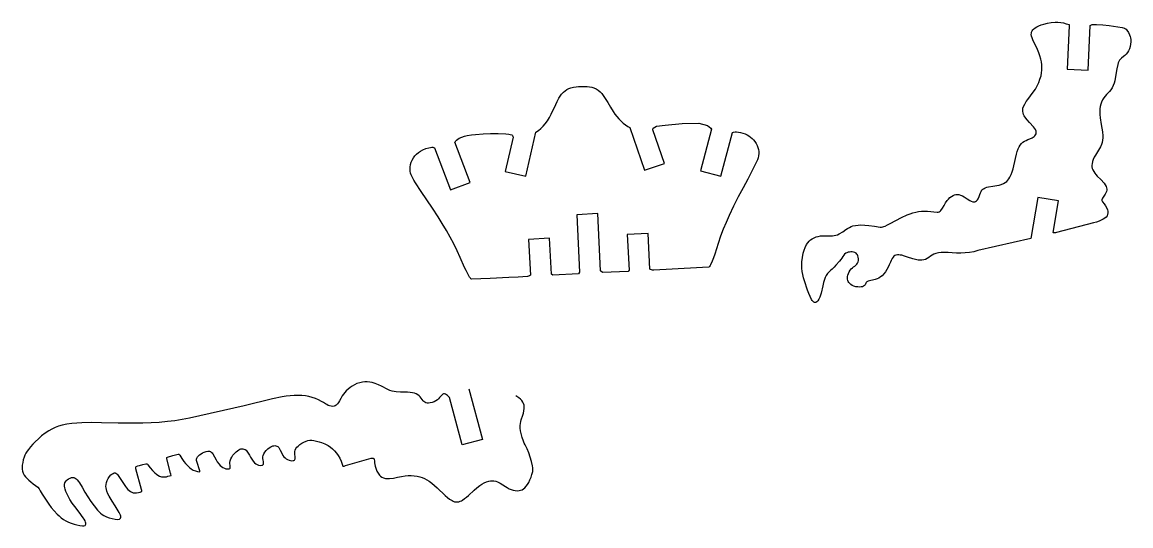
# Model space of a CAD drawing. Extents: x -7969574682030 to 12623199112121, y -20326424137810 to 266349656341.
# Drawn here: x 102.73 to 131.25, y 31.61 to 44.58 of the extents above; entities that cross this region are included whole.
import ezdxf

# ---------------------------------------------------------------- set-up
doc = ezdxf.new("R2010")
doc.units = 0

msp = doc.modelspace()

# ---------------------------------------------------------------- linework, layer by layer
at = {"layer": '5'}
for p, q in [((128.881618, 44.478767), (128.945498, 44.50418)), ((128.945498, 44.50418), (129.010829, 44.525587)), ((129.010829, 44.525587), (129.106408, 44.550086)), ((129.106408, 44.550086), (129.203622, 44.566969)), ((129.203622, 44.566969), (129.301864, 44.576132)), ((129.301864, 44.576132), (129.37568, 44.576323)), ((129.37568, 44.576323), (129.449202, 44.569748)), ((129.449202, 44.569748), (129.521812, 44.556462)), ((129.521812, 44.556462), (129.592899, 44.536578)), ((129.592899, 44.536578), (129.63152, 44.524251)), ((129.63152, 44.524251), (129.662949, 44.515343)), ((129.63152, 44.524251), (129.63152, 44.524251)), ((129.662949, 44.515343), (129.668543, 44.483992)), ((130.210716, 44.490005), (130.225714, 44.50274)), ((130.225714, 44.50274), (130.260662, 44.514595)), ((130.260662, 44.514595), (130.297226, 44.519595)), ((130.297226, 44.519595), (130.368737, 44.518565)), ((130.368737, 44.518565), (130.53401, 44.504431)), ((130.53401, 44.504431), (130.699089, 44.488197)), ((128.691927, 44.261228), (128.693732, 44.291947)), ((128.699345, 44.214605), (128.691927, 44.261228)), ((128.693732, 44.291947), (128.701, 44.321849)), ((128.711766, 44.169059), (128.699345, 44.214605)), ((128.701, 44.321849), (128.713496, 44.349969)), ((128.713496, 44.349969), (128.730818, 44.375403)), ((128.730818, 44.375403), (128.752407, 44.397331)), ((128.752407, 44.397331), (128.792847, 44.428507)), ((128.792847, 44.428507), (128.836046, 44.455733)), ((128.836046, 44.455733), (128.881618, 44.478767)), ((129.668543, 44.483992), (129.613252, 43.367579)), ((130.15381, 43.340797), (130.210716, 44.490005)), ((130.699089, 44.488197), (130.80975, 44.474721)), ((130.80975, 44.474721), (130.919907, 44.45761)), ((130.919907, 44.45761), (131.029442, 44.436883)), ((131.029442, 44.436883), (131.091436, 44.418205)), ((131.091436, 44.418205), (131.11442, 44.406846)), ((131.11442, 44.406846), (131.135268, 44.391924)), ((131.135268, 44.391924), (131.153431, 44.37383)), ((131.153431, 44.37383), (131.189534, 44.313636)), ((131.189534, 44.313636), (131.220269, 44.250532)), ((131.220269, 44.250532), (131.235294, 44.210638)), ((131.235294, 44.210638), (131.246044, 44.169387)), ((128.729043, 44.125124), (128.711766, 44.169059)), ((128.849275, 43.872724), (128.729043, 44.125124)), ((131.233739, 43.948132), (131.215084, 43.890846)), ((131.246258, 44.007064), (131.233739, 43.948132)), ((131.246044, 44.169387), (131.252402, 44.127234)), ((131.252502, 44.066987), (131.246258, 44.007064)), ((131.252402, 44.127234), (131.252502, 44.066987)), ((128.88537, 43.790741), (128.849275, 43.872724)), ((128.915756, 43.706475), (128.88537, 43.790741)), ((128.940291, 43.620323), (128.915756, 43.706475)), ((131.01043, 43.648372), (130.984235, 43.626078)), ((131.062545, 43.688545), (131.01043, 43.648372)), ((131.099797, 43.720487), (131.062545, 43.688545)), ((131.133751, 43.755915), (131.099797, 43.720487)), ((131.164082, 43.79449), (131.133751, 43.755915)), ((131.1905, 43.835842), (131.164082, 43.79449)), ((131.215084, 43.890846), (131.1905, 43.835842)), ((128.954379, 43.550858), (128.940291, 43.620323)), ((128.962985, 43.480503), (128.954379, 43.550858)), ((128.966058, 43.40969), (128.962985, 43.480503)), ((128.963578, 43.338854), (128.966058, 43.40969)), ((129.613252, 43.367579), (130.15381, 43.340797)), ((130.894121, 43.372315), (130.853808, 43.12828)), ((130.914567, 43.48651), (130.894121, 43.372315)), ((130.92534, 43.526379), (130.914567, 43.48651)), ((130.940898, 43.564635), (130.92534, 43.526379)), ((130.961009, 43.600705), (130.940898, 43.564635)), ((130.984235, 43.626078), (130.961009, 43.600705)), ((128.882593, 43.021178), (128.915797, 43.108851)), ((128.915797, 43.108851), (128.942054, 43.198848)), ((128.942054, 43.198848), (128.95556, 43.268429)), ((128.95556, 43.268429), (128.963578, 43.338854)), ((130.853808, 43.12828), (130.839769, 43.065075)), ((116.653399, 42.772736), (116.697054, 42.809612)), ((116.697054, 42.809612), (116.744816, 42.840986)), ((116.744816, 42.840986), (116.795997, 42.866404)), ((116.795997, 42.866404), (116.849857, 42.8855)), ((116.849857, 42.8855), (116.914652, 42.89994)), ((116.914652, 42.89994), (116.980224, 42.9103)), ((116.980224, 42.9103), (117.046315, 42.91654)), ((117.046315, 42.91654), (117.15811, 42.922011)), ((117.15811, 42.922011), (117.270034, 42.920808)), ((117.270034, 42.920808), (117.328016, 42.914824)), ((117.328016, 42.914824), (117.385048, 42.902778)), ((117.385048, 42.902778), (117.440498, 42.884805)), ((117.440498, 42.884805), (117.493753, 42.861104)), ((117.493753, 42.861104), (117.547879, 42.825972)), ((117.547879, 42.825972), (117.597396, 42.784598)), ((117.597396, 42.784598), (117.641588, 42.737578)), ((128.74353, 42.777373), (128.796195, 42.854932)), ((128.796195, 42.854932), (128.842645, 42.936366)), ((128.842645, 42.936366), (128.882593, 43.021178)), ((130.704542, 42.795172), (130.666678, 42.754901)), ((130.739015, 42.838382), (130.704542, 42.795172)), ((130.76987, 42.884245), (130.739015, 42.838382)), ((130.797681, 42.942712), (130.76987, 42.884245)), ((130.821025, 43.003103), (130.797681, 42.942712)), ((130.839769, 43.065075), (130.821025, 43.003103)), ((116.458397, 42.45875), (116.496046, 42.537839)), ((116.496046, 42.537839), (116.536093, 42.615743)), ((116.536093, 42.615743), (116.57033, 42.671594)), ((116.57033, 42.671594), (116.609543, 42.724072)), ((116.609543, 42.724072), (116.653399, 42.772736)), ((117.641588, 42.737578), (117.696974, 42.66313)), ((117.696974, 42.66313), (117.748593, 42.586021)), ((117.748593, 42.586021), (117.796315, 42.506443)), ((117.796315, 42.506443), (117.86439, 42.389762)), ((128.521691, 42.467097), (128.559519, 42.53)), ((128.559519, 42.53), (128.602929, 42.589189)), ((128.602929, 42.589189), (128.674462, 42.68236)), ((128.674462, 42.68236), (128.74353, 42.777373)), ((130.501044, 42.518524), (130.480517, 42.46134)), ((130.527042, 42.573437), (130.501044, 42.518524)), ((130.558264, 42.625557), (130.527042, 42.573437)), ((130.591696, 42.670893), (130.558264, 42.625557)), ((130.62788, 42.714063), (130.591696, 42.670893)), ((130.666678, 42.754901), (130.62788, 42.714063)), ((116.341211, 42.207624), (116.458397, 42.45875)), ((117.86439, 42.389762), (117.936147, 42.275309)), ((117.936147, 42.275309), (117.981385, 42.209592)), ((128.470932, 42.318159), (128.476962, 42.360351)), ((128.471832, 42.275548), (128.470932, 42.318159)), ((128.479394, 42.237962), (128.471832, 42.275548)), ((128.476962, 42.360351), (128.489762, 42.401004)), ((128.491648, 42.201633), (128.479394, 42.237962)), ((128.489762, 42.401004), (128.521691, 42.467097)), ((130.456601, 42.342351), (130.453439, 42.281677)), ((130.453439, 42.281677), (130.455693, 42.195501)), ((130.465655, 42.402429), (130.456601, 42.342351)), ((130.480517, 42.46134), (130.465655, 42.402429)), ((116.129971, 41.896702), (116.182445, 41.956498)), ((116.182445, 41.956498), (116.24137, 42.036309)), ((116.24137, 42.036309), (116.294384, 42.120163)), ((116.294384, 42.120163), (116.341211, 42.207624)), ((117.981385, 42.209592), (118.030236, 42.146516)), ((118.030236, 42.146516), (118.082548, 42.086277)), ((118.082548, 42.086277), (118.138155, 42.029067)), ((118.138155, 42.029067), (118.193135, 41.980339)), ((118.193135, 41.980339), (118.250696, 41.934688)), ((118.250696, 41.934688), (118.310665, 41.89225)), ((119.27686, 41.925646), (119.708778, 41.965364)), ((119.708778, 41.965364), (120.135889, 41.972914)), ((120.135889, 41.972914), (120.360923, 41.918961)), ((128.508395, 42.167146), (128.491648, 42.201633)), ((128.529368, 42.135052), (128.508395, 42.167146)), ((128.585499, 42.062531), (128.529368, 42.135052)), ((128.647056, 41.994555), (128.585499, 42.062531)), ((128.746956, 41.883257), (128.647056, 41.994555)), ((130.455693, 42.195501), (130.464422, 42.109737)), ((130.464422, 42.109737), (130.491661, 41.937797)), ((130.491661, 41.937797), (130.508847, 41.843654)), ((114.039779, 41.619065), (114.109922, 41.642989)), ((114.109922, 41.642989), (114.182103, 41.659793)), ((114.182103, 41.659793), (114.28668, 41.675721)), ((114.28668, 41.675721), (114.391831, 41.687276)), ((114.391831, 41.687276), (114.587018, 41.700445)), ((114.587018, 41.700445), (114.782511, 41.707779)), ((114.782511, 41.707779), (114.978135, 41.709273)), ((114.978135, 41.709273), (115.173717, 41.704925)), ((115.173717, 41.704925), (115.24994, 41.696661)), ((115.24994, 41.696661), (115.289079, 41.687263)), ((115.289079, 41.687263), (115.326162, 41.671606)), ((115.326162, 41.671606), (115.344508, 41.655922)), ((115.344508, 41.655922), (115.357989, 41.635902)), ((115.816237, 41.177289), (115.946711, 41.744578)), ((115.946711, 41.744578), (116.011737, 41.790411)), ((116.011737, 41.790411), (116.07295, 41.841225)), ((116.07295, 41.841225), (116.129971, 41.896702)), ((118.310665, 41.89225), (118.365324, 41.867064)), ((118.365324, 41.867064), (118.739573, 40.764664)), ((118.959053, 41.80168), (118.96221, 41.849283)), ((119.252056, 40.93868), (118.959053, 41.80168)), ((118.96221, 41.849283), (119.045514, 41.896309)), ((119.045514, 41.896309), (119.27686, 41.925646)), ((120.463367, 41.818279), (120.178547, 40.752438)), ((120.360923, 41.918961), (120.448531, 41.851439)), ((120.448531, 41.851439), (120.463367, 41.818279)), ((120.701422, 40.612729), (121.000829, 41.733126)), ((121.000829, 41.733126), (121.03473, 41.74657)), ((121.03473, 41.74657), (121.070588, 41.75322)), ((121.070588, 41.75322), (121.107055, 41.752826)), ((121.107055, 41.752826), (121.160471, 41.7448)), ((121.160471, 41.7448), (121.213281, 41.733454)), ((121.213281, 41.733454), (121.270783, 41.718581)), ((121.270783, 41.718581), (121.327015, 41.69946)), ((121.327015, 41.69946), (121.381664, 41.676198)), ((121.381664, 41.676198), (121.428142, 41.649967)), ((121.428142, 41.649967), (121.47181, 41.619283)), ((128.773878, 41.849148), (128.746956, 41.883257)), ((128.762191, 41.631106), (128.783488, 41.649999)), ((128.796153, 41.811839), (128.773878, 41.849148)), ((128.783488, 41.649999), (128.800969, 41.672469)), ((128.813406, 41.771958), (128.796153, 41.811839)), ((128.800969, 41.672469), (128.814045, 41.697759)), ((128.818608, 41.747435), (128.813406, 41.771958)), ((128.814045, 41.697759), (128.818824, 41.722367)), ((128.818824, 41.722367), (128.818608, 41.747435)), ((130.508847, 41.843654), (130.521996, 41.748862)), ((130.521996, 41.748862), (130.531084, 41.653596)), ((130.531084, 41.653596), (130.531589, 41.594812)), ((113.231902, 41.353205), (113.267543, 41.357357)), ((113.267543, 41.357357), (113.291655, 41.356902)), ((113.291655, 41.356902), (113.315408, 41.352735)), ((113.864303, 41.484002), (113.875238, 41.505599)), ((114.255426, 40.452439), (113.864303, 41.484002)), ((113.875238, 41.505599), (113.88964, 41.525055)), ((113.88964, 41.525055), (113.907102, 41.54182)), ((113.907102, 41.54182), (113.938429, 41.566879)), ((113.938429, 41.566879), (113.972374, 41.588258)), ((113.972374, 41.588258), (114.039779, 41.619065)), ((115.36261, 41.619528), (115.158318, 40.731335)), ((115.357989, 41.635902), (115.36261, 41.619528)), ((121.47181, 41.619283), (121.51224, 41.584445)), ((121.51224, 41.584445), (121.549041, 41.545792)), ((121.549041, 41.545792), (121.583651, 41.501552)), ((121.583651, 41.501552), (121.614096, 41.454348)), ((121.614096, 41.454348), (121.640124, 41.404573)), ((121.640124, 41.404573), (121.660031, 41.353892)), ((128.355184, 41.314462), (128.378167, 41.364206)), ((128.378167, 41.364206), (128.40703, 41.410785)), ((128.40703, 41.410785), (128.441344, 41.453507)), ((128.441344, 41.453507), (128.477718, 41.483883)), ((128.477718, 41.483883), (128.516821, 41.510655)), ((128.516821, 41.510655), (128.558297, 41.533581)), ((128.558297, 41.533581), (128.601768, 41.55245)), ((128.601768, 41.55245), (128.657124, 41.57471)), ((128.657124, 41.57471), (128.710695, 41.600975)), ((128.710695, 41.600975), (128.762191, 41.631106)), ((130.471006, 41.369394), (130.342647, 41.151438)), ((130.495257, 41.422944), (130.471006, 41.369394)), ((130.513569, 41.478805), (130.495257, 41.422944)), ((130.525728, 41.53632), (130.513569, 41.478805)), ((130.531589, 41.594812), (130.525728, 41.53632)), ((112.765537, 41.027626), (112.796802, 41.082672)), ((112.796802, 41.082672), (112.834176, 41.133768)), ((112.834176, 41.133768), (112.877165, 41.180239)), ((112.877165, 41.180239), (112.926071, 41.222723)), ((112.926071, 41.222723), (112.979595, 41.259219)), ((112.979595, 41.259219), (113.037008, 41.289229)), ((113.037008, 41.289229), (113.116012, 41.319985)), ((113.116012, 41.319985), (113.19685, 41.345534)), ((113.19685, 41.345534), (113.231902, 41.353205)), ((113.315408, 41.352735), (113.338235, 41.344954)), ((113.338235, 41.344954), (113.749311, 40.260603)), ((113.338235, 41.344954), (113.338235, 41.344954)), ((115.685764, 40.61), (115.816237, 41.177289)), ((121.663447, 41.084081), (121.646675, 41.031563)), ((121.660031, 41.353892), (121.673659, 41.301173)), ((121.67505, 41.137978), (121.663447, 41.084081)), ((121.673659, 41.301173), (121.680808, 41.247194)), ((121.681373, 41.192746), (121.67505, 41.137978)), ((121.680808, 41.247194), (121.681373, 41.192746)), ((128.246768, 40.878703), (128.312214, 41.175418)), ((128.312214, 41.175418), (128.331871, 41.245505)), ((128.331871, 41.245505), (128.355184, 41.314462)), ((130.313457, 41.097773), (130.287526, 41.04246)), ((130.342647, 41.151438), (130.313457, 41.097773)), ((112.71004, 40.794626), (112.71209, 40.846256)), ((112.714315, 40.743133), (112.71004, 40.794626)), ((112.71209, 40.846256), (112.722899, 40.908632)), ((112.722899, 40.908632), (112.740794, 40.969356)), ((112.740794, 40.969356), (112.765537, 41.027626)), ((118.739573, 40.764664), (119.252056, 40.93868)), ((121.624891, 40.980918), (121.513888, 40.756568)), ((121.646675, 41.031563), (121.624891, 40.980918)), ((128.203741, 40.726982), (128.227681, 40.802154)), ((128.227681, 40.802154), (128.246768, 40.878703)), ((130.254974, 40.933482), (130.250435, 40.8932)), ((130.250435, 40.8932), (130.252074, 40.852695)), ((130.252074, 40.852695), (130.259853, 40.812911)), ((130.267947, 40.988958), (130.254974, 40.933482)), ((130.259853, 40.812911), (130.273591, 40.774773)), ((130.287526, 41.04246), (130.267947, 40.988958)), ((112.72485, 40.692548), (112.714315, 40.743133)), ((112.741487, 40.643629), (112.72485, 40.692548)), ((112.772657, 40.573593), (112.741487, 40.643629)), ((112.808702, 40.505938), (112.772657, 40.573593)), ((112.849442, 40.441001), (112.808702, 40.505938)), ((115.158318, 40.731335), (115.685764, 40.61)), ((120.178547, 40.752438), (120.701422, 40.612729)), ((121.3988, 40.534287), (121.279663, 40.314149)), ((121.513888, 40.756568), (121.3988, 40.534287)), ((128.058385, 40.478487), (128.08983, 40.509923)), ((128.08983, 40.509923), (128.117714, 40.544557)), ((128.117714, 40.544557), (128.141713, 40.581988)), ((128.141713, 40.581988), (128.175046, 40.653493)), ((128.175046, 40.653493), (128.203741, 40.726982)), ((130.273591, 40.774773), (130.296631, 40.730955)), ((130.296631, 40.730955), (130.323894, 40.689632)), ((130.323894, 40.689632), (130.355112, 40.651209)), ((130.355112, 40.651209), (130.389978, 40.616063)), ((130.389978, 40.616063), (130.479145, 40.527735)), ((130.479145, 40.527735), (130.563286, 40.434608)), ((112.992111, 40.22083), (112.849442, 40.441001)), ((113.138253, 40.002948), (112.992111, 40.22083)), ((113.749311, 40.260603), (114.255426, 40.452439)), ((121.279663, 40.314149), (121.153855, 40.077865)), ((127.381786, 40.183021), (127.400249, 40.220856)), ((127.400249, 40.220856), (127.423184, 40.25616)), ((127.423184, 40.25616), (127.448486, 40.279214)), ((127.448486, 40.279214), (127.477034, 40.298099)), ((127.477034, 40.298099), (127.508148, 40.312367)), ((127.508148, 40.312367), (127.551165, 40.325522)), ((127.551165, 40.325522), (127.594877, 40.336145)), ((127.594877, 40.336145), (127.701926, 40.35456)), ((127.701926, 40.35456), (127.80931, 40.370911)), ((127.80931, 40.370911), (127.865659, 40.38263)), ((127.865659, 40.38263), (127.920547, 40.399946)), ((127.920547, 40.399946), (127.97342, 40.422683)), ((127.97342, 40.422683), (128.023743, 40.450613)), ((128.023743, 40.450613), (128.058385, 40.478487)), ((130.563286, 40.434608), (130.594987, 40.390265)), ((130.594987, 40.390265), (130.620331, 40.342005)), ((130.620331, 40.342005), (130.630423, 40.312272)), ((130.633393, 40.249818), (130.625465, 40.214425)), ((130.630423, 40.312272), (130.634828, 40.281184)), ((130.634828, 40.281184), (130.633393, 40.249818)), ((113.285226, 39.784774), (113.138253, 40.002948)), ((121.153855, 40.077865), (121.032923, 39.839048)), ((126.486305, 39.921507), (126.529416, 39.983465)), ((126.529416, 39.983465), (126.562238, 40.023129)), ((126.562238, 40.023129), (126.599182, 40.058985)), ((126.599182, 40.058985), (126.63981, 40.090607)), ((126.63981, 40.090607), (126.683638, 40.117618)), ((126.683638, 40.117618), (126.716975, 40.131816)), ((126.716975, 40.131816), (126.752187, 40.140361)), ((126.752187, 40.140361), (126.788324, 40.143023)), ((126.788324, 40.143023), (126.824408, 40.13973)), ((126.824408, 40.13973), (126.87394, 40.12623)), ((126.87394, 40.12623), (126.92116, 40.10608)), ((126.92116, 40.10608), (126.965178, 40.07966)), ((126.965178, 40.07966), (127.038236, 40.029648)), ((127.038236, 40.029648), (127.112735, 39.981808)), ((127.112735, 39.981808), (127.148486, 39.964777)), ((127.148486, 39.964777), (127.186513, 39.953723)), ((127.186513, 39.953723), (127.211427, 39.951372)), ((127.211427, 39.951372), (127.236329, 39.953851)), ((127.236329, 39.953851), (127.260291, 39.961068)), ((127.260291, 39.961068), (127.286068, 39.979922)), ((127.286068, 39.979922), (127.30786, 40.003267)), ((127.30786, 40.003267), (127.324897, 40.030279)), ((127.324897, 40.030279), (127.349469, 40.085608)), ((127.349469, 40.085608), (127.368068, 40.143219)), ((127.368068, 40.143219), (127.381786, 40.183021)), ((128.860419, 40.066144), (128.683985, 39.005074)), ((129.394318, 39.977353), (128.860419, 40.066144)), ((129.258546, 39.160952), (129.394318, 39.977353)), ((130.512519, 40.024567), (130.506519, 39.998975)), ((130.506519, 39.998975), (130.508202, 39.981517)), ((130.508202, 39.981517), (130.514117, 39.965006)), ((130.525368, 40.047499), (130.512519, 40.024567)), ((130.514117, 39.965006), (130.523905, 39.950452)), ((130.523905, 39.950452), (130.56454, 39.898666)), ((130.56159, 40.097203), (130.525368, 40.047499)), ((130.595277, 40.148658), (130.56159, 40.097203)), ((130.612676, 40.180483), (130.595277, 40.148658)), ((130.625465, 40.214425), (130.612676, 40.180483)), ((113.429635, 39.564895), (113.285226, 39.784774)), ((117.537937, 39.647596), (116.997401, 39.620213)), ((117.612729, 38.171175), (117.537937, 39.647596)), ((121.032923, 39.839048), (120.916919, 39.597798)), ((125.572751, 39.642062), (125.646299, 39.66584)), ((125.646299, 39.66584), (125.72098, 39.685775)), ((125.72098, 39.685775), (125.793708, 39.700237)), ((125.793708, 39.700237), (125.867338, 39.709026)), ((125.867338, 39.709026), (125.941427, 39.71209)), ((125.941427, 39.71209), (126.022808, 39.710191)), ((126.022808, 39.710191), (126.103843, 39.702464)), ((126.103843, 39.702464), (126.184943, 39.692843)), ((126.184943, 39.692843), (126.266259, 39.685256)), ((126.266259, 39.685256), (126.29517, 39.686516)), ((126.29517, 39.686516), (126.322913, 39.69475)), ((126.322913, 39.69475), (126.34783, 39.709467)), ((126.34783, 39.709467), (126.368434, 39.729788)), ((126.368434, 39.729788), (126.409963, 39.792032)), ((126.409963, 39.792032), (126.447733, 39.856627)), ((126.447733, 39.856627), (126.486305, 39.921507)), ((130.56454, 39.898666), (130.601292, 39.844056)), ((130.601292, 39.844056), (130.633964, 39.786911)), ((130.633964, 39.786911), (130.650795, 39.748273)), ((130.650795, 39.748273), (130.660322, 39.707219)), ((130.662226, 39.665117), (130.656444, 39.623371)), ((130.660322, 39.707219), (130.662226, 39.665117)), ((113.539118, 39.392382), (113.429635, 39.564895)), ((113.644368, 39.217254), (113.539118, 39.392382)), ((116.997401, 39.620213), (117.072193, 38.143792)), ((120.838054, 39.422343), (120.765143, 39.244331)), ((120.916919, 39.597798), (120.838054, 39.422343)), ((124.995951, 39.359584), (125.05964, 39.393701)), ((125.05964, 39.393701), (125.203601, 39.473202)), ((125.203601, 39.473202), (125.350644, 39.546843)), ((125.350644, 39.546843), (125.500534, 39.614505)), ((125.500534, 39.614505), (125.572751, 39.642062)), ((130.293401, 39.408653), (129.342744, 39.158391)), ((130.367161, 39.430849), (130.293401, 39.408653)), ((130.44025, 39.455165), (130.367161, 39.430849)), ((130.491355, 39.476051), (130.44025, 39.455165)), ((130.540431, 39.50134), (130.491355, 39.476051)), ((130.587099, 39.530838), (130.540431, 39.50134)), ((130.616242, 39.556844), (130.587099, 39.530838)), ((130.639665, 39.5881), (130.616242, 39.556844)), ((130.656444, 39.623371), (130.639665, 39.5881)), ((113.745323, 39.039616), (113.644368, 39.217254)), ((118.83536, 39.140001), (118.294806, 39.112618)), ((118.294806, 39.112618), (118.342752, 38.188543)), ((118.882174, 38.215869), (118.83536, 39.140001)), ((120.765143, 39.244331), (120.698268, 39.063964)), ((123.272127, 39.073208), (123.337614, 39.079053)), ((123.337614, 39.079053), (123.403351, 39.08025)), ((123.403351, 39.08025), (123.490236, 39.077871)), ((123.490236, 39.077871), (123.577153, 39.07758)), ((123.577153, 39.07758), (123.622352, 39.081198)), ((123.622352, 39.081198), (123.666802, 39.090159)), ((123.666802, 39.090159), (123.709872, 39.104337)), ((123.709872, 39.104337), (123.750954, 39.12353)), ((123.750954, 39.12353), (123.839942, 39.177457)), ((123.839942, 39.177457), (123.924893, 39.237543)), ((123.924893, 39.237543), (123.967678, 39.266701)), ((123.967678, 39.266701), (124.011862, 39.293692)), ((124.011862, 39.293692), (124.054163, 39.314903)), ((124.054163, 39.314903), (124.098831, 39.330527)), ((124.098831, 39.330527), (124.167003, 39.345143)), ((124.167003, 39.345143), (124.236199, 39.353687)), ((124.236199, 39.353687), (124.305879, 39.35609)), ((124.305879, 39.35609), (124.409494, 39.353004)), ((124.409494, 39.353004), (124.512926, 39.346104)), ((124.512926, 39.346104), (124.658416, 39.327887)), ((124.658416, 39.327887), (124.802946, 39.303178)), ((124.802946, 39.303178), (124.835991, 39.302385)), ((124.835991, 39.302385), (124.868823, 39.306213)), ((124.868823, 39.306213), (124.900799, 39.314587)), ((124.900799, 39.314587), (124.931293, 39.327342)), ((124.931293, 39.327342), (124.995951, 39.359584)), ((129.26602, 39.154148), (129.258546, 39.160952)), ((129.291712, 39.151193), (129.26602, 39.154148)), ((129.317535, 39.152621), (129.291712, 39.151193)), ((129.342744, 39.158391), (129.317535, 39.152621)), ((113.836638, 38.867513), (113.745323, 39.039616)), ((113.921935, 38.69235), (113.836638, 38.867513)), ((116.300709, 39.011637), (115.760191, 38.984255)), ((115.760191, 38.984255), (115.806985, 38.063261)), ((116.347364, 38.090636), (116.300709, 39.011637)), ((120.637505, 38.881448), (120.548905, 38.605397)), ((120.698268, 39.063964), (120.637505, 38.881448)), ((122.87733, 38.778491), (122.911577, 38.849658)), ((122.911577, 38.849658), (122.939873, 38.893855)), ((122.939873, 38.893855), (122.973197, 38.934394)), ((122.973197, 38.934394), (123.011083, 38.970708)), ((123.011083, 38.970708), (123.055944, 39.001809)), ((123.055944, 39.001809), (123.103991, 39.027719)), ((123.103991, 39.027719), (123.154625, 39.048115)), ((123.154625, 39.048115), (123.207217, 39.062744)), ((123.207217, 39.062744), (123.272127, 39.073208)), ((128.683985, 39.005074), (127.318202, 38.694737)), ((114.001112, 38.514336), (113.921935, 38.69235)), ((114.110336, 38.264859), (114.001112, 38.514336)), ((120.516312, 38.51184), (120.479738, 38.419767)), ((120.548905, 38.605397), (120.516312, 38.51184)), ((122.789547, 38.408181), (122.804399, 38.519204)), ((122.804399, 38.519204), (122.826962, 38.62892)), ((122.826962, 38.62892), (122.849061, 38.704744)), ((122.849061, 38.704744), (122.87733, 38.778491)), ((123.839858, 38.54293), (123.816024, 38.503233)), ((123.865962, 38.581172), (123.839858, 38.54293)), ((123.890306, 38.605509), (123.865962, 38.581172)), ((123.918198, 38.625683), (123.890306, 38.605509)), ((123.948933, 38.641184), (123.918198, 38.625683)), ((123.981736, 38.651619), (123.948933, 38.641184)), ((124.015151, 38.658689), (123.981736, 38.651619)), ((124.049115, 38.662293), (124.015151, 38.658689)), ((124.083269, 38.662394), (124.049115, 38.662293)), ((124.11911, 38.656553), (124.083269, 38.662394)), ((124.153323, 38.644382), (124.11911, 38.656553)), ((124.184802, 38.626277), (124.153323, 38.644382)), ((124.204784, 38.606478), (124.184802, 38.626277)), ((124.221006, 38.583497), (124.204784, 38.606478)), ((124.232967, 38.558037), (124.221006, 38.583497)), ((124.240302, 38.53088), (124.232967, 38.558037)), ((124.24563, 38.485089), (124.240302, 38.53088)), ((125.137006, 38.530818), (125.110698, 38.488775)), ((125.15759, 38.552703), (125.137006, 38.530818)), ((125.182306, 38.569785), (125.15759, 38.552703)), ((125.210055, 38.581302), (125.182306, 38.569785)), ((125.247309, 38.586151), (125.210055, 38.581302)), ((125.284875, 38.586551), (125.247309, 38.586151)), ((125.322224, 38.582499), (125.284875, 38.586551)), ((125.358831, 38.574049), (125.322224, 38.582499)), ((125.433596, 38.551218), (125.358831, 38.574049)), ((125.507606, 38.526048), (125.433596, 38.551218)), ((125.644015, 38.481702), (125.507606, 38.526048)), ((126.053241, 38.515006), (126.01251, 38.489877)), ((126.098306, 38.548684), (126.053241, 38.515006)), ((126.144682, 38.580533), (126.098306, 38.548684)), ((126.188774, 38.605549), (126.144682, 38.580533)), ((126.236123, 38.623658), (126.188774, 38.605549)), ((126.305418, 38.637784), (126.236123, 38.623658)), ((126.375691, 38.645724), (126.305418, 38.637784)), ((126.446391, 38.647415), (126.375691, 38.645724)), ((126.551573, 38.644015), (126.446391, 38.647415)), ((126.656659, 38.638405), (126.551573, 38.644015)), ((126.766837, 38.632237), (126.656659, 38.638405)), ((126.877185, 38.631554), (126.766837, 38.632237)), ((126.987431, 38.636358), (126.877185, 38.631554)), ((127.098957, 38.6481), (126.987431, 38.636358)), ((127.209394, 38.667591), (127.098957, 38.6481)), ((127.318202, 38.694737), (127.209394, 38.667591)), ((114.150327, 38.179882), (114.110336, 38.264859)), ((120.07712, 38.249201), (118.979777, 38.194061)), ((120.237112, 38.259239), (120.07712, 38.249201)), ((120.396903, 38.272075), (120.237112, 38.259239)), ((120.413797, 38.289004), (120.396903, 38.272075)), ((120.428015, 38.308233), (120.413797, 38.289004)), ((120.43925, 38.329346), (120.428015, 38.308233)), ((120.479738, 38.419767), (120.43925, 38.329346)), ((122.784601, 38.325827), (122.789547, 38.408181)), ((122.786762, 38.243353), (122.784601, 38.325827)), ((122.796014, 38.161371), (122.786762, 38.243353)), ((123.617828, 38.265246), (123.565614, 38.214903)), ((123.666815, 38.318735), (123.617828, 38.265246)), ((123.760127, 38.425295), (123.666815, 38.318735)), ((123.790119, 38.462799), (123.760127, 38.425295)), ((123.816024, 38.503233), (123.790119, 38.462799)), ((124.029652, 38.188602), (124.058314, 38.223938)), ((124.058314, 38.223938), (124.0912, 38.255379)), ((124.0912, 38.255379), (124.119651, 38.277277)), ((124.119651, 38.277277), (124.149333, 38.297475)), ((124.149333, 38.297475), (124.179607, 38.320368)), ((124.179607, 38.320368), (124.206497, 38.347155)), ((124.206497, 38.347155), (124.224117, 38.375514)), ((124.224117, 38.375514), (124.236729, 38.406427)), ((124.236729, 38.406427), (124.243976, 38.439018)), ((124.243976, 38.439018), (124.24563, 38.485089)), ((125.009163, 38.268344), (124.977734, 38.208919)), ((125.039725, 38.333331), (125.009163, 38.268344)), ((125.067444, 38.399581), (125.039725, 38.333331)), ((125.087471, 38.444954), (125.067444, 38.399581)), ((125.110698, 38.488775), (125.087471, 38.444954)), ((125.711569, 38.463402), (125.644015, 38.481702)), ((125.780424, 38.450851), (125.711569, 38.463402)), ((125.828085, 38.446508), (125.780424, 38.450851)), ((125.875909, 38.44832), (125.828085, 38.446508)), ((125.923104, 38.456256), (125.875909, 38.44832)), ((125.968891, 38.470185), (125.923104, 38.456256)), ((126.01251, 38.489877), (125.968891, 38.470185)), ((114.193879, 38.096674), (114.150327, 38.179882)), ((114.240912, 38.015382), (114.193879, 38.096674)), ((114.263271, 37.984803), (114.240912, 38.015382)), ((114.275641, 37.971801), (114.263271, 37.984803)), ((114.290816, 37.962221), (114.275641, 37.971801)), ((114.530438, 37.969096), (114.290816, 37.962221)), ((114.769922, 37.979732), (114.530438, 37.969096)), ((115.249028, 38.003992), (114.769922, 37.979732)), ((115.488253, 38.015277), (115.249028, 38.003992)), ((115.727176, 38.031747), (115.488253, 38.015277)), ((115.755702, 38.036866), (115.727176, 38.031747)), ((115.782658, 38.04751), (115.755702, 38.036866)), ((115.806985, 38.063261), (115.782658, 38.04751)), ((116.3805, 38.064324), (116.347364, 38.090636)), ((117.040475, 38.098451), (116.3805, 38.064324)), ((117.072193, 38.143792), (117.040475, 38.098451)), ((117.656948, 38.128892), (117.612729, 38.171175)), ((118.317452, 38.162084), (117.656948, 38.128892)), ((118.342752, 38.188543), (118.317452, 38.162084)), ((118.893363, 38.207095), (118.882174, 38.215869)), ((118.921462, 38.198715), (118.893363, 38.207095)), ((118.950456, 38.194342), (118.921462, 38.198715)), ((118.979777, 38.194061), (118.950456, 38.194342)), ((122.81165, 38.077959), (122.796014, 38.161371)), ((122.832104, 37.995596), (122.81165, 38.077959)), ((122.857307, 37.914561), (122.832104, 37.995596)), ((123.369484, 37.948848), (123.346642, 37.871405)), ((123.390664, 38.003428), (123.369484, 37.948848)), ((123.41737, 38.055528), (123.390664, 38.003428)), ((123.449315, 38.10459), (123.41737, 38.055528)), ((123.485324, 38.144197), (123.449315, 38.10459)), ((123.524161, 38.181036), (123.485324, 38.144197)), ((123.565614, 38.214903), (123.524161, 38.181036)), ((123.964313, 37.993332), (123.966663, 38.029488)), ((123.966185, 37.957149), (123.964313, 37.993332)), ((123.973078, 37.927408), (123.966185, 37.957149)), ((123.966663, 38.029488), (123.973203, 38.065124)), ((123.973203, 38.065124), (123.986754, 38.108557)), ((123.986754, 38.108557), (124.005671, 38.149937)), ((124.005671, 38.149937), (124.029652, 38.188602)), ((124.673704, 37.948576), (124.493206, 37.905603)), ((124.723009, 37.965811), (124.673704, 37.948576)), ((124.769952, 37.98871), (124.723009, 37.965811)), ((124.813885, 38.016956), (124.769952, 37.98871)), ((124.854202, 38.05016), (124.813885, 38.016956)), ((124.899957, 38.099409), (124.854202, 38.05016)), ((124.94124, 38.152464), (124.899957, 38.099409)), ((124.977734, 38.208919), (124.94124, 38.152464)), ((122.937258, 37.675873), (122.857307, 37.914561)), ((122.967425, 37.594563), (122.937258, 37.675873)), ((123.326933, 37.793106), (123.286788, 37.597178)), ((123.346642, 37.871405), (123.326933, 37.793106)), ((123.984423, 37.899065), (123.973078, 37.927408)), ((123.999955, 37.872782), (123.984423, 37.899065)), ((124.019311, 37.849174), (123.999955, 37.872782)), ((124.051014, 37.821938), (124.019311, 37.849174)), ((124.086201, 37.799382), (124.051014, 37.821938)), ((124.124186, 37.781946), (124.086201, 37.799382)), ((124.175931, 37.767282), (124.124186, 37.781946)), ((124.22906, 37.758927), (124.175931, 37.767282)), ((124.27294, 37.757122), (124.22906, 37.758927)), ((124.316807, 37.759204), (124.27294, 37.757122)), ((124.347896, 37.765515), (124.316807, 37.759204)), ((124.377437, 37.777073), (124.347896, 37.765515)), ((124.404555, 37.793535), (124.377437, 37.777073)), ((124.420109, 37.812039), (124.404555, 37.793535)), ((124.430471, 37.833879), (124.420109, 37.812039)), ((124.437864, 37.854591), (124.430471, 37.833879)), ((124.447774, 37.874224), (124.437864, 37.854591)), ((124.460424, 37.88802), (124.447774, 37.874224)), ((124.475825, 37.898657), (124.460424, 37.88802)), ((124.493206, 37.905603), (124.475825, 37.898657)), ((123.001773, 37.514929), (122.967425, 37.594563)), ((123.040208, 37.437185), (123.001773, 37.514929)), ((123.05684, 37.410582), (123.040208, 37.437185)), ((123.07732, 37.386814), (123.05684, 37.410582)), ((123.101172, 37.366432), (123.07732, 37.386814)), ((123.117135, 37.36014), (123.101172, 37.366432)), ((123.17703, 37.379302), (123.150885, 37.363312)), ((123.19842, 37.401251), (123.17703, 37.379302)), ((123.228311, 37.446373), (123.19842, 37.401251)), ((123.253184, 37.494443), (123.228311, 37.446373)), ((123.272752, 37.544906), (123.253184, 37.494443)), ((123.286788, 37.597178), (123.272752, 37.544906)), ((123.13426, 37.359065), (123.117135, 37.36014)), ((123.150885, 37.363312), (123.13426, 37.359065)), ((111.070263, 35.087606), (111.032472, 35.046621)), ((111.117688, 35.131677), (111.070263, 35.087606)), ((111.168238, 35.172126), (111.117688, 35.131677)), ((111.221635, 35.208734), (111.168238, 35.172126)), ((111.27759, 35.241299), (111.221635, 35.208734)), ((111.344204, 35.272009), (111.27759, 35.241299)), ((111.413542, 35.295942), (111.344204, 35.272009)), ((111.484916, 35.312861), (111.413542, 35.295942)), ((111.546657, 35.320102), (111.484916, 35.312861)), ((111.608821, 35.320216), (111.546657, 35.320102)), ((111.670588, 35.313203), (111.608821, 35.320216)), ((111.731143, 35.299154), (111.670588, 35.313203)), ((111.815167, 35.271885), (111.731143, 35.299154)), ((111.897347, 35.239482), (111.815167, 35.271885)), ((111.977371, 35.202069), (111.897347, 35.239482)), ((112.141523, 35.121289), (111.977371, 35.202069)), ((112.192751, 35.098741), (112.141523, 35.121289)), ((112.245875, 35.081115), (112.192751, 35.098741)), ((114.22075, 35.133348), (114.571607, 33.833162)), ((108.930221, 34.818363), (108.68507, 34.758689)), ((109.175, 34.876107), (108.930221, 34.818363)), ((109.421186, 34.927521), (109.175, 34.876107)), ((109.521593, 34.945132), (109.421186, 34.927521)), ((109.622783, 34.957478), (109.521593, 34.945132)), ((109.72448, 34.964524), (109.622783, 34.957478)), ((109.826406, 34.966252), (109.72448, 34.964524)), ((109.928283, 34.962657), (109.826406, 34.966252)), ((110.016414, 34.95313), (109.928283, 34.962657)), ((110.103662, 34.937459), (110.016414, 34.95313)), ((110.1896, 34.91572), (110.103662, 34.937459)), ((110.273805, 34.888022), (110.1896, 34.91572)), ((110.355866, 34.854499), (110.273805, 34.888022)), ((110.43538, 34.815315), (110.355866, 34.854499)), ((110.486001, 34.785253), (110.43538, 34.815315)), ((110.89363, 34.825963), (110.870511, 34.786093)), ((110.928769, 34.892113), (110.89363, 34.825963)), ((110.966561, 34.956785), (110.928769, 34.892113)), ((110.99784, 35.002933), (110.966561, 34.956785)), ((111.032472, 35.046621), (110.99784, 35.002933)), ((112.300422, 35.06857), (112.245875, 35.081115)), ((112.355908, 35.061215), (112.300422, 35.06857)), ((112.463025, 35.055399), (112.355908, 35.061215)), ((112.570294, 35.054315), (112.463025, 35.055399)), ((112.641886, 35.051992), (112.570294, 35.054315)), ((112.713217, 35.045453), (112.641886, 35.051992)), ((112.770648, 35.036428), (112.713217, 35.045453)), ((112.827188, 35.022903), (112.770648, 35.036428)), ((112.868167, 35.006971), (112.827188, 35.022903)), ((112.906423, 34.985302), (112.868167, 35.006971)), ((112.941158, 34.958347), (112.906423, 34.985302)), ((112.969927, 34.928163), (112.941158, 34.958347)), ((112.995754, 34.895426), (112.969927, 34.928163)), ((113.042842, 34.832504), (112.995754, 34.895426)), ((113.064379, 34.809717), (113.042842, 34.832504)), ((113.089836, 34.791411), (113.064379, 34.809717)), ((113.327863, 34.804444), (113.280205, 34.786465)), ((113.372891, 34.828255), (113.327863, 34.804444)), ((113.41458, 34.857522), (113.372891, 34.828255)), ((113.443168, 34.883113), (113.41458, 34.857522)), ((113.469236, 34.911266), (113.443168, 34.883113)), ((113.519188, 34.968998), (113.469236, 34.911266)), ((113.534534, 34.985066), (113.519188, 34.968998)), ((113.553144, 34.997205), (113.534534, 34.985066)), ((113.574034, 35.004775), (113.553144, 34.997205)), ((113.5961, 35.007375), (113.574034, 35.004775)), ((113.624618, 35.000119), (113.5961, 35.007375)), ((113.650717, 34.986528), (113.624618, 35.000119)), ((113.673013, 34.967325), (113.650717, 34.986528)), ((113.69854, 34.940725), (113.673013, 34.967325)), ((113.720192, 34.910887), (113.69854, 34.940725)), ((114.049069, 33.692153), (113.720192, 34.910887)), ((115.510736, 34.906771), (115.433131, 34.953073)), ((115.550042, 34.875409), (115.510736, 34.906771)), ((115.584682, 34.838959), (115.550042, 34.875409)), ((115.614002, 34.798107), (115.584682, 34.838959)), ((115.631881, 34.757837), (115.614002, 34.798107)), ((108.439257, 34.7018), (107.03675, 34.385022)), ((108.68507, 34.758689), (108.439257, 34.7018)), ((110.53457, 34.751977), (110.486001, 34.785253)), ((110.565884, 34.73082), (110.53457, 34.751977)), ((110.599044, 34.712694), (110.565884, 34.73082)), ((110.63376, 34.69776), (110.599044, 34.712694)), ((110.677348, 34.687591), (110.63376, 34.69776)), ((110.721991, 34.684373), (110.677348, 34.687591)), ((110.753441, 34.688869), (110.721991, 34.684373)), ((110.783282, 34.699771), (110.753441, 34.688869)), ((110.810223, 34.716607), (110.783282, 34.699771)), ((110.842561, 34.749447), (110.810223, 34.716607)), ((110.870511, 34.786093), (110.842561, 34.749447)), ((113.118293, 34.778247), (113.089836, 34.791411)), ((113.148726, 34.770699), (113.118293, 34.778247)), ((113.180037, 34.76904), (113.148726, 34.770699)), ((113.230669, 34.774602), (113.180037, 34.76904)), ((113.280205, 34.786465), (113.230669, 34.774602)), ((115.609486, 34.457198), (115.627164, 34.512886)), ((115.627164, 34.512886), (115.640241, 34.569831)), ((115.643755, 34.715407), (115.631881, 34.757837)), ((115.640241, 34.569831), (115.648629, 34.627652)), ((115.649377, 34.671706), (115.643755, 34.715407)), ((115.648629, 34.627652), (115.649377, 34.671706)), ((104.00934, 34.244564), (103.882707, 34.22506)), ((104.1368, 34.257604), (104.00934, 34.244564)), ((104.264759, 34.264147), (104.1368, 34.257604)), ((104.518523, 34.267264), (104.264759, 34.264147)), ((104.772288, 34.264131), (104.518523, 34.267264)), ((105.196831, 34.254694), (104.772288, 34.264131)), ((105.621461, 34.250803), (105.196831, 34.254694)), ((105.834096, 34.253042), (105.621461, 34.250803)), ((106.046599, 34.260832), (105.834096, 34.253042)), ((106.258827, 34.274167), (106.046599, 34.260832)), ((106.470634, 34.293038), (106.258827, 34.274167)), ((106.660427, 34.316738), (106.470634, 34.293038)), ((106.849217, 34.347413), (106.660427, 34.316738)), ((107.03675, 34.385022), (106.849217, 34.347413)), ((115.542204, 34.192046), (115.547669, 34.243345)), ((115.547669, 34.243345), (115.557561, 34.293977)), ((115.557561, 34.293977), (115.571805, 34.343561)), ((115.571805, 34.343561), (115.609486, 34.457198)), ((103.320533, 33.992742), (103.232067, 33.925753)), ((103.41316, 34.053848), (103.320533, 33.992742)), ((103.494954, 34.099529), (103.41316, 34.053848)), ((103.579869, 34.139107), (103.494954, 34.099529)), ((103.667451, 34.172372), (103.579869, 34.139107)), ((103.75723, 34.199144), (103.667451, 34.172372)), ((103.882707, 34.22506), (103.75723, 34.199144)), ((115.543904, 34.124311), (115.542204, 34.192046)), ((115.551444, 34.056976), (115.543904, 34.124311)), ((115.564766, 33.990542), (115.551444, 34.056976)), ((115.592714, 33.888907), (115.564766, 33.990542)), ((103.007247, 33.711183), (102.948075, 33.64461)), ((103.06909, 33.775281), (103.007247, 33.711183)), ((103.148134, 33.853164), (103.06909, 33.775281)), ((103.232067, 33.925753), (103.148134, 33.853164)), ((109.131873, 33.646406), (109.177587, 33.667351)), ((109.177587, 33.667351), (109.203543, 33.674275)), ((109.203543, 33.674275), (109.230341, 33.676161)), ((109.230341, 33.676161), (109.257012, 33.672941)), ((109.257012, 33.672941), (109.28259, 33.66473)), ((109.28259, 33.66473), (109.306153, 33.651827)), ((109.798463, 33.633582), (109.828587, 33.664203)), ((109.828587, 33.664203), (109.876001, 33.702092)), ((109.876001, 33.702092), (109.926307, 33.736047)), ((109.926307, 33.736047), (109.979178, 33.76585)), ((109.979178, 33.76585), (110.034273, 33.791308)), ((110.034273, 33.791308), (110.082946, 33.805559)), ((110.082946, 33.805559), (110.133069, 33.8133)), ((110.133069, 33.8133), (110.183773, 33.814395)), ((110.183773, 33.814395), (110.234183, 33.808825)), ((110.234183, 33.808825), (110.301889, 33.794432)), ((110.301889, 33.794432), (110.368606, 33.775992)), ((110.368606, 33.775992), (110.434093, 33.753573)), ((110.434093, 33.753573), (110.518845, 33.717723)), ((110.518845, 33.717723), (110.600282, 33.674872)), ((110.600282, 33.674872), (110.659562, 33.635805)), ((114.571607, 33.833162), (114.049069, 33.692153)), ((115.626435, 33.789039), (115.592714, 33.888907)), ((115.647191, 33.73971), (115.626435, 33.789039)), ((115.672602, 33.69261), (115.647191, 33.73971)), ((115.699521, 33.645036), (115.672602, 33.69261)), ((102.781684, 33.376068), (102.760531, 33.30865)), ((102.802518, 33.429392), (102.781684, 33.376068)), ((102.827929, 33.480693), (102.802518, 33.429392)), ((102.857724, 33.529578), (102.827929, 33.480693)), ((102.891674, 33.575674), (102.857724, 33.529578)), ((102.948075, 33.64461), (102.891674, 33.575674)), ((106.448452, 33.357274), (106.454844, 33.370688)), ((106.454844, 33.370688), (106.467099, 33.379091)), ((106.467099, 33.379091), (106.60479, 33.418394)), ((106.60479, 33.418394), (106.743545, 33.453761)), ((106.743545, 33.453761), (106.762306, 33.451679)), ((106.762306, 33.451679), (106.778672, 33.442274)), ((106.778672, 33.442274), (106.789917, 33.427113)), ((106.789917, 33.427113), (106.840321, 33.347223)), ((107.227134, 33.351422), (107.24445, 33.383831)), ((107.24445, 33.383831), (107.267074, 33.412785)), ((107.267074, 33.412785), (107.294335, 33.437423)), ((107.294335, 33.437423), (107.331969, 33.466294)), ((107.331969, 33.466294), (107.3725, 33.490935)), ((107.3725, 33.490935), (107.415452, 33.511059)), ((107.415452, 33.511059), (107.460326, 33.526431)), ((107.460326, 33.526431), (107.506596, 33.536871)), ((107.506596, 33.536871), (107.529374, 33.536221)), ((107.529374, 33.536221), (107.551579, 33.531101)), ((107.551579, 33.531101), (107.572343, 33.521712)), ((107.572343, 33.521712), (107.595947, 33.505842)), ((107.595947, 33.505842), (107.617185, 33.486922)), ((107.617185, 33.486922), (107.635665, 33.465299)), ((107.635665, 33.465299), (107.681738, 33.391122)), ((107.681738, 33.391122), (107.721257, 33.313255)), ((108.098237, 33.334302), (108.120369, 33.378228)), ((108.120369, 33.378228), (108.153569, 33.427898)), ((108.153569, 33.427898), (108.191517, 33.474043)), ((108.191517, 33.474043), (108.233839, 33.516213)), ((108.233839, 33.516213), (108.267244, 33.543485)), ((108.267244, 33.543485), (108.30305, 33.567518)), ((108.30305, 33.567518), (108.326989, 33.580579)), ((108.326989, 33.580579), (108.352733, 33.589571)), ((108.352733, 33.589571), (108.379598, 33.594254)), ((108.379598, 33.594254), (108.406867, 33.594505)), ((108.406867, 33.594505), (108.436813, 33.58649)), ((108.436813, 33.58649), (108.464735, 33.573022)), ((108.464735, 33.573022), (108.489651, 33.554577)), ((108.489651, 33.554577), (108.510683, 33.531804)), ((108.510683, 33.531804), (108.545544, 33.483955)), ((108.545544, 33.483955), (108.577195, 33.433925)), ((108.577195, 33.433925), (108.605502, 33.38193)), ((108.605502, 33.38193), (108.636084, 33.328693)), ((108.925348, 33.340064), (108.925565, 33.383132)), ((108.925565, 33.383132), (108.933583, 33.425449)), ((108.933583, 33.425449), (108.949137, 33.465611)), ((108.949137, 33.465611), (108.976668, 33.511398)), ((108.976668, 33.511398), (109.01017, 33.553016)), ((109.01017, 33.553016), (109.049021, 33.589692)), ((109.049021, 33.589692), (109.088832, 33.620408)), ((109.088832, 33.620408), (109.131873, 33.646406)), ((109.306153, 33.651827), (109.332135, 33.624853)), ((109.332135, 33.624853), (109.353606, 33.594165)), ((109.353606, 33.594165), (109.370042, 33.560512)), ((109.370042, 33.560512), (109.41853, 33.460262)), ((109.41853, 33.460262), (109.440514, 33.424222)), ((109.440514, 33.424222), (109.466152, 33.390683)), ((109.466152, 33.390683), (109.495161, 33.360013)), ((109.742665, 33.490614), (109.746053, 33.525709)), ((109.744908, 33.455429), (109.742665, 33.490614)), ((109.754874, 33.385566), (109.744908, 33.455429)), ((109.746053, 33.525709), (109.754984, 33.559816)), ((109.756457, 33.361824), (109.754874, 33.385566)), ((109.754984, 33.559816), (109.773709, 33.598475)), ((109.773709, 33.598475), (109.798463, 33.633582)), ((110.659562, 33.635805), (110.715107, 33.59159)), ((110.715107, 33.59159), (110.766472, 33.542579)), ((110.766472, 33.542579), (110.816793, 33.481772)), ((110.816793, 33.481772), (110.861998, 33.41707)), ((110.861998, 33.41707), (110.901786, 33.348904)), ((115.724037, 33.59618), (115.699521, 33.645036)), ((115.765725, 33.488264), (115.724037, 33.59618)), ((115.802784, 33.378671), (115.765725, 33.488264)), ((115.835144, 33.267601), (115.802784, 33.378671)), ((102.733603, 33.170023), (102.730824, 33.117768)), ((102.730824, 33.117768), (102.734111, 33.065543)), ((102.744474, 33.23984), (102.733603, 33.170023)), ((102.760531, 33.30865), (102.744474, 33.23984)), ((105.652432, 33.108026), (105.654371, 33.123056)), ((105.656955, 33.080026), (105.652432, 33.108026)), ((105.654371, 33.123056), (105.662208, 33.136027)), ((105.662208, 33.136027), (105.706708, 33.15303)), ((105.706708, 33.15303), (105.752847, 33.164883)), ((105.752847, 33.164883), (105.834252, 33.187112)), ((105.834252, 33.187112), (105.916163, 33.207396)), ((105.916163, 33.207396), (105.934862, 33.204565)), ((105.934862, 33.204565), (105.951386, 33.195364)), ((105.951386, 33.195364), (105.96364, 33.180957)), ((105.96364, 33.180957), (106.020025, 33.107296)), ((106.020025, 33.107296), (106.080908, 33.037305)), ((106.450227, 33.333756), (106.448452, 33.357274)), ((106.54886, 32.970642), (106.450227, 33.333756)), ((106.840321, 33.347223), (106.893598, 33.269219)), ((106.893598, 33.269219), (106.936883, 33.213734)), ((106.936883, 33.213734), (106.984091, 33.161545)), ((106.984091, 33.161545), (107.034971, 33.11293)), ((107.034971, 33.11293), (107.081807, 33.077346)), ((107.216903, 33.293601), (107.219203, 33.32301)), ((107.220319, 33.264302), (107.216903, 33.293601)), ((107.219203, 33.32301), (107.227134, 33.351422)), ((107.298376, 33.024058), (107.220319, 33.264302)), ((107.721257, 33.313255), (107.750876, 33.258737)), ((107.750876, 33.258737), (107.786367, 33.207846)), ((107.786367, 33.207846), (107.827292, 33.161212)), ((107.827292, 33.161212), (107.860025, 33.134831)), ((107.860025, 33.134831), (107.895447, 33.112188)), ((107.895447, 33.112188), (107.933132, 33.093553)), ((107.933132, 33.093553), (107.967351, 33.082038)), ((108.055026, 33.077145), (108.069067, 33.085356)), ((108.069067, 33.085356), (108.079219, 33.098065)), ((108.074234, 33.203736), (108.074443, 33.239126)), ((108.078435, 33.168596), (108.074234, 33.203736)), ((108.074443, 33.239126), (108.082816, 33.287595)), ((108.081841, 33.133364), (108.078435, 33.168596)), ((108.079219, 33.098065), (108.081841, 33.133364)), ((108.082816, 33.287595), (108.098237, 33.334302)), ((108.636084, 33.328693), (108.671561, 33.278585)), ((108.671561, 33.278585), (108.711617, 33.232056)), ((108.711617, 33.232056), (108.742187, 33.206661)), ((108.742187, 33.206661), (108.776817, 33.187163)), ((108.776817, 33.187163), (108.814383, 33.174194)), ((108.814383, 33.174194), (108.853666, 33.168175)), ((108.853666, 33.168175), (108.893392, 33.169302)), ((108.893392, 33.169302), (108.911027, 33.174322)), ((108.911027, 33.174322), (108.926252, 33.184538)), ((108.929847, 33.304551), (108.925348, 33.340064)), ((108.926252, 33.184538), (108.937582, 33.198953)), ((108.937154, 33.269509), (108.929847, 33.304551)), ((108.941105, 33.246116), (108.937154, 33.269509)), ((108.937582, 33.198953), (108.941249, 33.222392)), ((108.941249, 33.222392), (108.941105, 33.246116)), ((109.495161, 33.360013), (109.526511, 33.335836)), ((109.526511, 33.335836), (109.560562, 33.315641)), ((109.560562, 33.315641), (109.596811, 33.299726)), ((109.596811, 33.299726), (109.629975, 33.290725)), ((109.629975, 33.290725), (109.664129, 33.286931)), ((109.664129, 33.286931), (109.69846, 33.288434)), ((109.69846, 33.288434), (109.716431, 33.293247)), ((109.716431, 33.293247), (109.732542, 33.302548)), ((109.732542, 33.302548), (109.745696, 33.315703)), ((109.745696, 33.315703), (109.753357, 33.338231)), ((109.753357, 33.338231), (109.756457, 33.361824)), ((110.901786, 33.348904), (110.935895, 33.277726)), ((110.935895, 33.277726), (110.980518, 33.142914)), ((110.980518, 33.142914), (111.01704, 33.150945)), ((111.01704, 33.150945), (111.052878, 33.161621)), ((111.052878, 33.161621), (111.713324, 33.351094)), ((111.713324, 33.351094), (111.743601, 33.356218)), ((111.743601, 33.356218), (111.759957, 33.353804)), ((111.759957, 33.353804), (111.773878, 33.344887)), ((111.773878, 33.344887), (111.785221, 33.317053)), ((111.785221, 33.317053), (111.79106, 33.287569)), ((111.79106, 33.287569), (111.798415, 33.230251)), ((111.798415, 33.230251), (111.81396, 33.150633)), ((111.81396, 33.150633), (111.835202, 33.072342)), ((115.862749, 33.155254), (115.835144, 33.267601)), ((115.870354, 33.107014), (115.862749, 33.155254)), ((115.870984, 33.058183), (115.870354, 33.107014)), ((102.734111, 33.065543), (102.743418, 33.014049)), ((102.743418, 33.014049), (102.758622, 32.963978)), ((102.758622, 32.963978), (102.783498, 32.917693)), ((102.783498, 32.917693), (102.814919, 32.875576)), ((102.814919, 32.875576), (102.855986, 32.830813)), ((102.855986, 32.830813), (102.900365, 32.789334)), ((103.889299, 32.796237), (103.924673, 32.819983)), ((103.924673, 32.819983), (103.962897, 32.838799)), ((103.962897, 32.838799), (104.00329, 32.852348)), ((104.00329, 32.852348), (104.033406, 32.855409)), ((104.033406, 32.855409), (104.063444, 32.851658)), ((104.063444, 32.851658), (104.091883, 32.841283)), ((104.091883, 32.841283), (104.117281, 32.824812)), ((104.117281, 32.824812), (104.1497, 32.790685)), ((104.914362, 32.774864), (104.942301, 32.827875)), ((104.942301, 32.827875), (104.976276, 32.877234)), ((104.976276, 32.877234), (105.015817, 32.922259)), ((105.015817, 32.922259), (105.040424, 32.944019)), ((105.040424, 32.944019), (105.068825, 32.960522)), ((105.068825, 32.960522), (105.099915, 32.971125)), ((105.099915, 32.971125), (105.121414, 32.971021)), ((105.121414, 32.971021), (105.141964, 32.9647)), ((105.141964, 32.9647), (105.164924, 32.949651)), ((105.164924, 32.949651), (105.184012, 32.929921)), ((105.184012, 32.929921), (105.236203, 32.854426)), ((105.236203, 32.854426), (105.284645, 32.776472)), ((105.799978, 32.545359), (105.656955, 33.080026)), ((106.080908, 33.037305), (106.146049, 32.97126)), ((106.146049, 32.97126), (106.182772, 32.939151)), ((106.182772, 32.939151), (106.223353, 32.912083)), ((106.223353, 32.912083), (106.267106, 32.890514)), ((106.267106, 32.890514), (106.313289, 32.874809)), ((106.313289, 32.874809), (106.355275, 32.868351)), ((106.355275, 32.868351), (106.397754, 32.868118)), ((106.397754, 32.868118), (106.439809, 32.874115)), ((106.439809, 32.874115), (106.480529, 32.886212)), ((106.480529, 32.886212), (106.561302, 32.909635)), ((106.557343, 32.9406), (106.54886, 32.970642)), ((106.561302, 32.909635), (106.557343, 32.9406)), ((107.081807, 33.077346), (107.132521, 33.047547)), ((107.132521, 33.047547), (107.186401, 33.02395)), ((107.186401, 33.02395), (107.242693, 33.006888)), ((107.242693, 33.006888), (107.300606, 32.996599)), ((107.302864, 33.009143), (107.298376, 33.024058)), ((107.300606, 32.996599), (107.30355, 33.002544)), ((107.30355, 33.002544), (107.302864, 33.009143)), ((107.967351, 33.082038), (108.002885, 33.075651)), ((108.002885, 33.075651), (108.038972, 33.07453)), ((108.038972, 33.07453), (108.055026, 33.077145)), ((111.835202, 33.072342), (111.857487, 33.01631)), ((111.857487, 33.01631), (111.886434, 32.963411)), ((111.886434, 32.963411), (111.921611, 32.914434)), ((111.921611, 32.914434), (111.949846, 32.887701)), ((111.949846, 32.887701), (111.981479, 32.865092)), ((111.981479, 32.865092), (112.029322, 32.84485)), ((112.029322, 32.84485), (112.079572, 32.831676)), ((112.079572, 32.831676), (112.131192, 32.825841)), ((112.131192, 32.825841), (112.183116, 32.827466)), ((112.183116, 32.827466), (112.284417, 32.841849)), ((112.284417, 32.841849), (112.384752, 32.861892)), ((112.384752, 32.861892), (112.48601, 32.881922)), ((112.48601, 32.881922), (112.588157, 32.896764)), ((112.588157, 32.896764), (112.664444, 32.90353)), ((112.664444, 32.90353), (112.741026, 32.904416)), ((112.741026, 32.904416), (112.81745, 32.899416)), ((112.81745, 32.899416), (112.893264, 32.888562)), ((112.893264, 32.888562), (112.958174, 32.872877)), ((112.958174, 32.872877), (113.021567, 32.851883)), ((113.021567, 32.851883), (113.083008, 32.825722)), ((113.083008, 32.825722), (113.142077, 32.794574)), ((115.794183, 32.794282), (115.822348, 32.864271)), ((115.822348, 32.864271), (115.846422, 32.936164)), ((115.846422, 32.936164), (115.864627, 33.009762)), ((115.864627, 33.009762), (115.870984, 33.058183)), ((102.900365, 32.789334), (102.956805, 32.741674)), ((102.956805, 32.741674), (103.014923, 32.696076)), ((103.014923, 32.696076), (103.072925, 32.650812)), ((103.072925, 32.650812), (103.12948, 32.603752)), ((103.12948, 32.603752), (103.164876, 32.560975)), ((103.164876, 32.560975), (103.19506, 32.514373)), ((103.820609, 32.633847), (103.822855, 32.675037)), ((103.824416, 32.592772), (103.820609, 32.633847)), ((103.822855, 32.675037), (103.831105, 32.715455)), ((103.834194, 32.552696), (103.824416, 32.592772)), ((103.831105, 32.715455), (103.84535, 32.745856)), ((103.853763, 32.497104), (103.834194, 32.552696)), ((103.84535, 32.745856), (103.864974, 32.773097)), ((103.864974, 32.773097), (103.889299, 32.796237)), ((104.1497, 32.790685), (104.179088, 32.753916)), ((104.179088, 32.753916), (104.205229, 32.714772)), ((104.205229, 32.714772), (104.270074, 32.602937)), ((104.270074, 32.602937), (104.340553, 32.477977)), ((104.88489, 32.62747), (104.887491, 32.677864)), ((104.890136, 32.584721), (104.88489, 32.62747)), ((104.887491, 32.677864), (104.897385, 32.727345)), ((104.899152, 32.542605), (104.890136, 32.584721)), ((104.897385, 32.727345), (104.914362, 32.774864)), ((104.911868, 32.501455), (104.899152, 32.542605)), ((105.284645, 32.776472), (105.333491, 32.698374)), ((105.333491, 32.698374), (105.386476, 32.623023)), ((105.386476, 32.623023), (105.416491, 32.585339)), ((105.416491, 32.585339), (105.449219, 32.549986)), ((105.449219, 32.549986), (105.484479, 32.517158)), ((105.484479, 32.517158), (105.515865, 32.49418)), ((105.806739, 32.518255), (105.799978, 32.545359)), ((105.8084, 32.504678), (105.806739, 32.518255)), ((113.142077, 32.794574), (113.198371, 32.758651)), ((113.198371, 32.758651), (113.271037, 32.706645)), ((113.271037, 32.706645), (113.340877, 32.6509)), ((113.340877, 32.6509), (113.407696, 32.591569)), ((113.407696, 32.591569), (113.617022, 32.392208)), ((114.210221, 32.391412), (114.358905, 32.527428)), ((114.358905, 32.527428), (114.431745, 32.591168)), ((114.431745, 32.591168), (114.508251, 32.650458)), ((114.508251, 32.650458), (114.560023, 32.686127)), ((114.560023, 32.686127), (114.614953, 32.71671)), ((114.614953, 32.71671), (114.672543, 32.74193)), ((114.672543, 32.74193), (114.73227, 32.761558)), ((114.73227, 32.761558), (114.777275, 32.770006)), ((114.777275, 32.770006), (114.823007, 32.772329)), ((114.823007, 32.772329), (114.868636, 32.768482)), ((114.868636, 32.768482), (114.913334, 32.758537)), ((114.913334, 32.758537), (114.95629, 32.742674)), ((114.95629, 32.742674), (115.026395, 32.706889)), ((115.026395, 32.706889), (115.094707, 32.667789)), ((115.094707, 32.667789), (115.16107, 32.625464)), ((115.16107, 32.625464), (115.211597, 32.595058)), ((115.211597, 32.595058), (115.26346, 32.56699)), ((115.26346, 32.56699), (115.313531, 32.544674)), ((115.313531, 32.544674), (115.36585, 32.528306)), ((115.36585, 32.528306), (115.414144, 32.518191)), ((115.414144, 32.518191), (115.463338, 32.514362)), ((115.463338, 32.514362), (115.512617, 32.516882)), ((115.512617, 32.516882), (115.552898, 32.52627)), ((115.552898, 32.52627), (115.591343, 32.541526)), ((115.591343, 32.541526), (115.627102, 32.562313)), ((115.627102, 32.562313), (115.659384, 32.588171)), ((115.659384, 32.588171), (115.697886, 32.630803)), ((115.697886, 32.630803), (115.732077, 32.676964)), ((115.732077, 32.676964), (115.761635, 32.726221)), ((115.761635, 32.726221), (115.794183, 32.794282)), ((103.19506, 32.514373), (103.246917, 32.424995)), ((103.246917, 32.424995), (103.327956, 32.29589)), ((103.327956, 32.29589), (103.413735, 32.169884)), ((103.87663, 32.442786), (103.853763, 32.497104)), ((103.902714, 32.389937), (103.87663, 32.442786)), ((103.958965, 32.291834), (103.902714, 32.389937)), ((104.020389, 32.196884), (103.958965, 32.291834)), ((104.340553, 32.477977), (104.416205, 32.356079)), ((104.416205, 32.356079), (104.496897, 32.237458)), ((104.496897, 32.237458), (104.582488, 32.122322)), ((104.937643, 32.437328), (104.911868, 32.501455)), ((104.968407, 32.375439), (104.937643, 32.437328)), ((105.044322, 32.247812), (104.968407, 32.375439)), ((105.125413, 32.123409), (105.044322, 32.247812)), ((105.515865, 32.49418), (105.5504, 32.476282)), ((105.5504, 32.476282), (105.587269, 32.463886)), ((105.587269, 32.463886), (105.625603, 32.457284)), ((105.625603, 32.457284), (105.673485, 32.457921)), ((105.673485, 32.457921), (105.720825, 32.465129)), ((105.720825, 32.465129), (105.766727, 32.478771)), ((105.766727, 32.478771), (105.786901, 32.483816)), ((105.786901, 32.483816), (105.806359, 32.491152)), ((105.806359, 32.491152), (105.8084, 32.504678)), ((113.617022, 32.392208), (113.670668, 32.343181)), ((113.670668, 32.343181), (113.728379, 32.299011)), ((113.728379, 32.299011), (113.789718, 32.260036)), ((113.789718, 32.260036), (113.821713, 32.243917)), ((113.821713, 32.243917), (113.855759, 32.232768)), ((113.855759, 32.232768), (113.891091, 32.22684)), ((113.926912, 32.226267), (113.962415, 32.231062)), ((113.962415, 32.231062), (113.996895, 32.242231)), ((113.996895, 32.242231), (114.030052, 32.256868)), ((114.030052, 32.256868), (114.061537, 32.274821)), ((114.061537, 32.274821), (114.113386, 32.310707)), ((114.113386, 32.310707), (114.163006, 32.349617)), ((114.163006, 32.349617), (114.210221, 32.391412)), ((103.413735, 32.169884), (103.480593, 32.081224)), ((103.480593, 32.081224), (103.551915, 31.996113)), ((103.551915, 31.996113), (103.62751, 31.914774)), ((104.086808, 32.105359), (104.020389, 32.196884)), ((104.193014, 31.963796), (104.086808, 32.105359)), ((104.297254, 31.82078), (104.193014, 31.963796)), ((104.582488, 32.122322), (104.672828, 32.010873)), ((104.672828, 32.010873), (104.708527, 31.971437)), ((104.708527, 31.971437), (104.747393, 31.935118)), ((105.177931, 32.040525), (105.125413, 32.123409)), ((105.226712, 31.955388), (105.177931, 32.040525)), ((105.244683, 31.919178), (105.226712, 31.955388)), ((113.891091, 32.22684), (113.926912, 32.226267)), ((103.62751, 31.914774), (103.680153, 31.865072)), ((103.680153, 31.865072), (103.736198, 31.819242)), ((103.736198, 31.819242), (103.795362, 31.777515)), ((103.795362, 31.777515), (103.857344, 31.740103)), ((103.857344, 31.740103), (103.921832, 31.707195)), ((103.921832, 31.707195), (103.993216, 31.678016)), ((103.993216, 31.678016), (104.066247, 31.653241)), ((104.324087, 31.778947), (104.297254, 31.82078)), ((104.349084, 31.735992), (104.324087, 31.778947)), ((104.361371, 31.709245), (104.349084, 31.735992)), ((104.36821, 31.680616), (104.361371, 31.709245)), ((104.36934, 31.651203), (104.36821, 31.680616)), ((104.747393, 31.935118), (104.789154, 31.90217)), ((104.789154, 31.90217), (104.83352, 31.872823)), ((104.83352, 31.872823), (104.902015, 31.841309)), ((104.902015, 31.841309), (104.972954, 31.815768)), ((104.972954, 31.815768), (105.045818, 31.796388)), ((105.045818, 31.796388), (105.120072, 31.783311)), ((105.120072, 31.783311), (105.195173, 31.776631)), ((105.195173, 31.776631), (105.230726, 31.780703)), ((105.230726, 31.780703), (105.244258, 31.78682)), ((105.244258, 31.78682), (105.255715, 31.796267)), ((105.260289, 31.881887), (105.244683, 31.919178)), ((105.255715, 31.796267), (105.264298, 31.808386)), ((105.266895, 31.857863), (105.260289, 31.881887)), ((105.264298, 31.808386), (105.268252, 31.832985)), ((105.268252, 31.832985), (105.266895, 31.857863)), ((104.066247, 31.653241), (104.140651, 31.632964)), ((104.140651, 31.632964), (104.216153, 31.617258)), ((104.216153, 31.617258), (104.281684, 31.610639)), ((104.281684, 31.610639), (104.315147, 31.613128)), ((104.315147, 31.613128), (104.347214, 31.623015)), ((104.347214, 31.623015), (104.360766, 31.635155)), ((104.360766, 31.635155), (104.36934, 31.651203))]:
    msp.add_line(p, q, dxfattribs=at)

doc.saveas('drawing.dxf')
